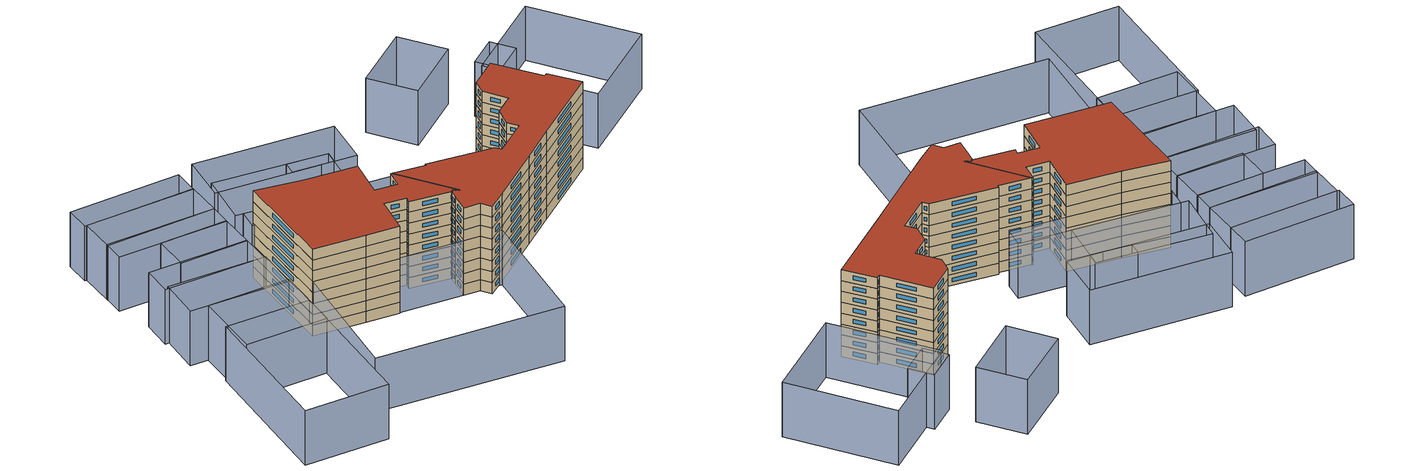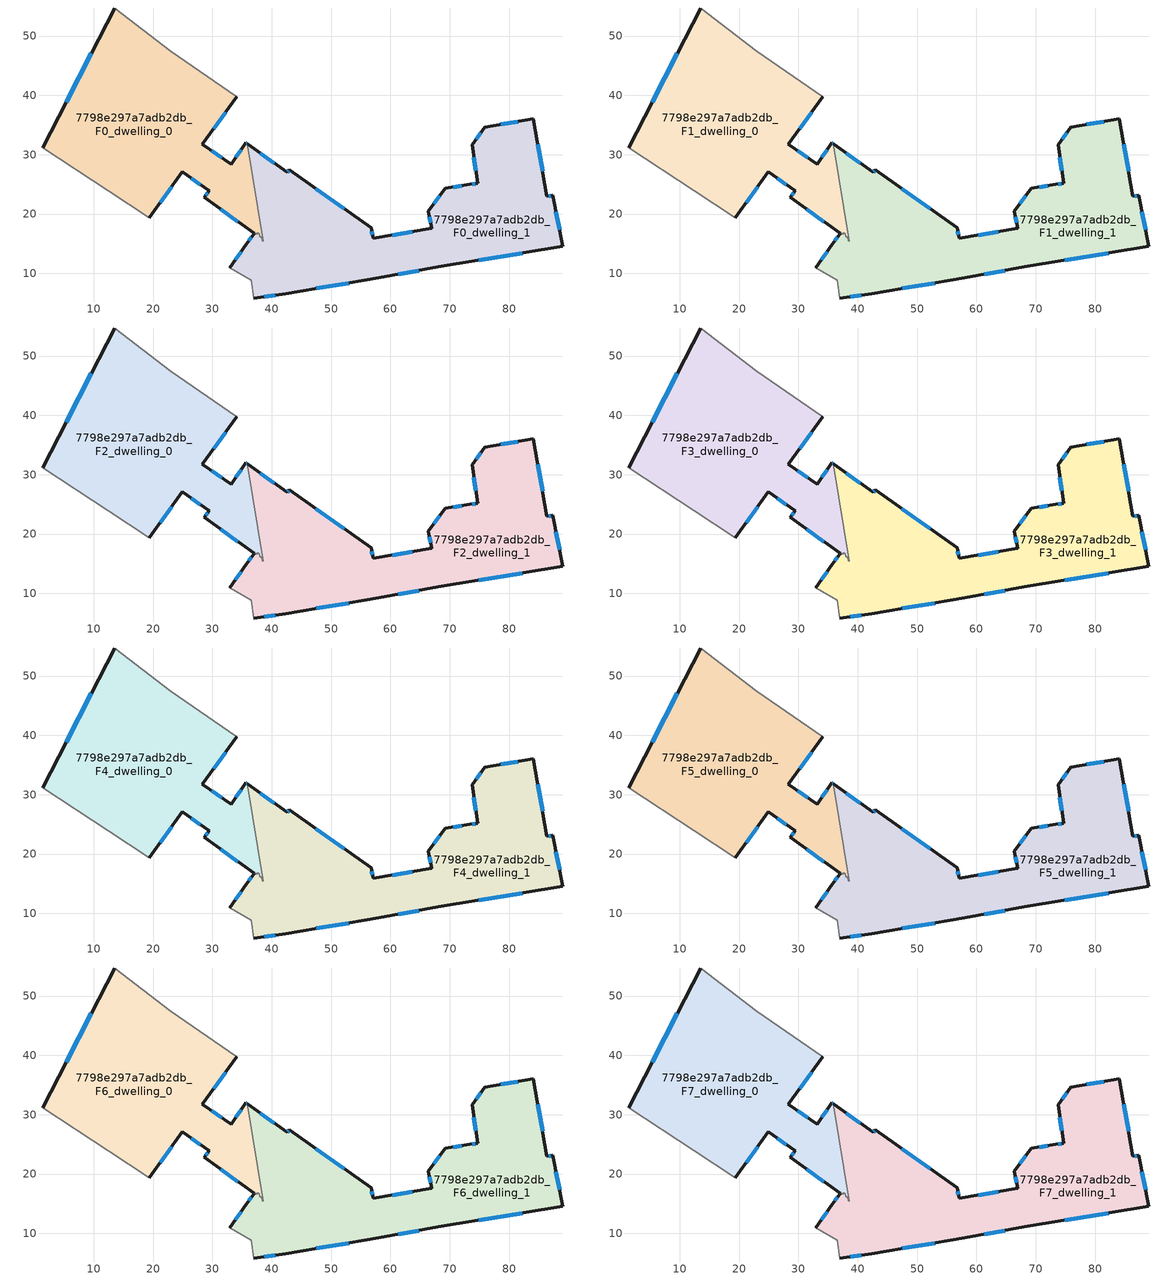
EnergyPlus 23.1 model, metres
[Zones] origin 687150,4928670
7798e297a7adb2db_F0_dwelling_0
 floor ground (EU_floor_Construction): 34.09,39.78 28.29,31.75 33.15,28.41 35.63,32.02 35.89,31.84 38.56,15.45 38.39,15.58 38.32,16 37.97,16.25 37.91,16.67 37.62,16.87 37.45,16.62 37.21,16.8 37.04,16.55 36.92,16.64 37,16.76 28.63,22.8 29.43,23.91 24.94,27.12 19.35,19.39 12.4,23.89 1.37,31.19 13.54,54.73 22.95,47.45 z0
 wall outside (EU_wall_Construction): 19.35,19.39 24.94,27.12 29.43,23.91 28.63,22.8 37,16.76 / 13.54,54.73 1.37,31.19 / 35.89,31.84 35.63,32.02 33.15,28.41 28.29,31.75 34.09,39.78 / 36.92,16.64 37,16.76 z0:3
 wall adiabatic (EU_wall_Construction): 1.37,31.19 12.4,23.89 19.35,19.39 / 34.09,39.78 22.95,47.45 13.54,54.73 z0:3
 wall to 7798e297a7adb2db_F0_dwelling_1 (EU_wall_Construction): 38.56,15.45 35.89,31.84 / 38.56,15.45 38.39,15.58 38.32,16 / 36.92,16.64 37.04,16.55 37.21,16.8 37.45,16.62 37.62,16.87 37.91,16.67 37.97,16.25 38.32,16 z0:3
 window (EU_Window_Construction): 26.4,26.08 27.97,24.96 / 21.17,21.91 23.12,24.61 / 9.59,47.08 5.33,38.85 / 30.18,34.36 32.21,37.17 / 31.57,29.5 29.87,30.67 / 34.83,30.85 33.96,29.59 / 35.8,31.9 35.72,31.96 / 36.94,16.68 36.97,16.72 / 31.35,20.84 34.28,18.73 / 29.17,23.55 28.89,23.16 z0.98:2.02
7798e297a7adb2db_F0_dwelling_1
 floor ground (EU_floor_Construction): 84.09,36.04 86.37,22.98 87.33,23.17 89.06,14.55 68.03,11.08 58.05,9.24 42.39,6.59 36.95,5.85 36.51,8.82 32.95,10.98 35.73,14.94 36.92,16.64 37.04,16.55 37.21,16.8 37.45,16.62 37.62,16.87 37.91,16.67 37.97,16.25 38.32,16 38.39,15.58 38.56,15.45 35.89,31.84 42.6,27.02 42.92,27.48 56.73,17.67 57.06,15.9 66.92,17.58 66.4,20.49 69.23,24.32 73.37,25 74.71,25.17 73.76,31.68 75.9,34.64 z0
 wall outside (EU_wall_Construction): 36.95,5.85 42.39,6.59 58.05,9.24 68.03,11.08 89.06,14.55 87.33,23.17 86.37,22.98 84.09,36.04 75.9,34.64 73.76,31.68 74.71,25.17 73.37,25 69.23,24.32 66.4,20.49 66.92,17.58 57.06,15.9 56.73,17.67 42.92,27.48 42.6,27.02 35.89,31.84 / 36.92,16.64 35.73,14.94 32.95,10.98 z0:3
 wall adiabatic (EU_wall_Construction): 32.95,10.98 36.51,8.82 36.95,5.85 z0:3
 window (EU_Window_Construction): 40.42,28.59 38.07,30.27 / 42.82,27.33 42.71,27.17 / 52.24,20.86 47.41,24.29 / 56.95,16.48 56.84,17.1 / 63.72,17.04 60.27,16.45 / 66.57,19.55 66.75,18.53 / 68.31,23.08 67.32,21.74 / 72.03,24.78 70.58,24.54 / 74.28,25.12 73.81,25.06 / 74.07,29.56 74.4,27.29 / 75.21,33.68 74.46,32.64 / 81.43,35.59 78.57,35.1 / 85.63,27.23 84.83,31.79 / 87.02,23.11 86.68,23.04 / 88.5,17.36 87.89,20.37 / 74.87,12.21 82.22,13.42 / 61.3,9.84 64.79,10.48 / 47.48,7.45 52.96,8.38 / 38.72,6.09 40.62,6.35 / 34.83,13.66 33.86,12.27 / 36.53,16.09 36.12,15.49 z0.98:2.02
7798e297a7adb2db_F1_dwelling_0
 floor to 7798e297a7adb2db_F0_dwelling_0 (EU_floor_Construction): 34.09,39.78 28.29,31.75 33.15,28.41 35.63,32.02 35.89,31.84 38.56,15.45 38.39,15.58 38.32,16 37.97,16.25 37.91,16.67 37.62,16.87 37.45,16.62 37.21,16.8 37.04,16.55 36.92,16.64 37,16.76 28.63,22.8 29.43,23.91 24.94,27.12 19.35,19.39 12.4,23.89 1.37,31.19 13.54,54.73 22.95,47.45 z3
 wall outside (EU_wall_Construction): 19.35,19.39 24.94,27.12 29.43,23.91 28.63,22.8 37,16.76 / 13.54,54.73 1.37,31.19 / 35.89,31.84 35.63,32.02 33.15,28.41 28.29,31.75 34.09,39.78 / 36.92,16.64 37,16.76 z3:6
 wall adiabatic (EU_wall_Construction): 1.37,31.19 12.4,23.89 19.35,19.39 / 34.09,39.78 22.95,47.45 13.54,54.73 z3:6
 wall to 7798e297a7adb2db_F1_dwelling_1 (EU_wall_Construction): 38.56,15.45 35.89,31.84 / 38.56,15.45 38.39,15.58 38.32,16 / 36.92,16.64 37.04,16.55 37.21,16.8 37.45,16.62 37.62,16.87 37.91,16.67 37.97,16.25 38.32,16 z3:6
 window (EU_Window_Construction): 26.4,26.08 27.97,24.96 / 21.17,21.91 23.12,24.61 / 9.59,47.08 5.33,38.85 / 30.18,34.36 32.21,37.17 / 31.57,29.5 29.87,30.67 / 34.83,30.85 33.96,29.59 / 35.8,31.9 35.72,31.96 / 36.94,16.68 36.97,16.72 / 31.35,20.84 34.28,18.73 / 29.17,23.55 28.89,23.16 z3.98:5.02
7798e297a7adb2db_F1_dwelling_1
 floor to 7798e297a7adb2db_F0_dwelling_1 (EU_floor_Construction): 84.09,36.04 86.37,22.98 87.33,23.17 89.06,14.55 68.03,11.08 58.05,9.24 42.39,6.59 36.95,5.85 36.51,8.82 32.95,10.98 35.73,14.94 36.92,16.64 37.04,16.55 37.21,16.8 37.45,16.62 37.62,16.87 37.91,16.67 37.97,16.25 38.32,16 38.39,15.58 38.56,15.45 35.89,31.84 42.6,27.02 42.92,27.48 56.73,17.67 57.06,15.9 66.92,17.58 66.4,20.49 69.23,24.32 73.37,25 74.71,25.17 73.76,31.68 75.9,34.64 z3
 wall outside (EU_wall_Construction): 36.95,5.85 42.39,6.59 58.05,9.24 68.03,11.08 89.06,14.55 87.33,23.17 86.37,22.98 84.09,36.04 75.9,34.64 73.76,31.68 74.71,25.17 73.37,25 69.23,24.32 66.4,20.49 66.92,17.58 57.06,15.9 56.73,17.67 42.92,27.48 42.6,27.02 35.89,31.84 / 36.92,16.64 35.73,14.94 32.95,10.98 z3:6
 wall adiabatic (EU_wall_Construction): 32.95,10.98 36.51,8.82 36.95,5.85 z3:6
 window (EU_Window_Construction): 40.42,28.59 38.07,30.27 / 42.82,27.33 42.71,27.17 / 52.24,20.86 47.41,24.29 / 56.95,16.48 56.84,17.1 / 63.72,17.04 60.27,16.45 / 66.57,19.55 66.75,18.53 / 68.31,23.08 67.32,21.74 / 72.03,24.78 70.58,24.54 / 74.28,25.12 73.81,25.06 / 74.07,29.56 74.4,27.29 / 75.21,33.68 74.46,32.64 / 81.43,35.59 78.57,35.1 / 85.63,27.23 84.83,31.79 / 87.02,23.11 86.68,23.04 / 88.5,17.36 87.89,20.37 / 74.87,12.21 82.22,13.42 / 61.3,9.84 64.79,10.48 / 47.48,7.45 52.96,8.38 / 38.72,6.09 40.62,6.35 / 34.83,13.66 33.86,12.27 / 36.53,16.09 36.12,15.49 z3.98:5.02
7798e297a7adb2db_F2_dwelling_0
 floor to 7798e297a7adb2db_F1_dwelling_0 (EU_floor_Construction): 34.09,39.78 28.29,31.75 33.15,28.41 35.63,32.02 35.89,31.84 38.56,15.45 38.39,15.58 38.32,16 37.97,16.25 37.91,16.67 37.62,16.87 37.45,16.62 37.21,16.8 37.04,16.55 36.92,16.64 37,16.76 28.63,22.8 29.43,23.91 24.94,27.12 19.35,19.39 12.4,23.89 1.37,31.19 13.54,54.73 22.95,47.45 z6
 wall outside (EU_wall_Construction): 19.35,19.39 24.94,27.12 29.43,23.91 28.63,22.8 37,16.76 / 13.54,54.73 1.37,31.19 / 35.89,31.84 35.63,32.02 33.15,28.41 28.29,31.75 34.09,39.78 / 36.92,16.64 37,16.76 z6:9
 wall adiabatic (EU_wall_Construction): 1.37,31.19 12.4,23.89 19.35,19.39 / 34.09,39.78 22.95,47.45 13.54,54.73 z6:9
 wall to 7798e297a7adb2db_F2_dwelling_1 (EU_wall_Construction): 38.56,15.45 35.89,31.84 / 38.56,15.45 38.39,15.58 38.32,16 / 36.92,16.64 37.04,16.55 37.21,16.8 37.45,16.62 37.62,16.87 37.91,16.67 37.97,16.25 38.32,16 z6:9
 window (EU_Window_Construction): 26.4,26.08 27.97,24.96 / 21.17,21.91 23.12,24.61 / 9.59,47.08 5.33,38.85 / 30.18,34.36 32.21,37.17 / 31.57,29.5 29.87,30.67 / 34.83,30.85 33.96,29.59 / 35.8,31.9 35.72,31.96 / 36.94,16.68 36.97,16.72 / 31.35,20.84 34.28,18.73 / 29.17,23.55 28.89,23.16 z6.98:8.02
7798e297a7adb2db_F2_dwelling_1
 floor to 7798e297a7adb2db_F1_dwelling_1 (EU_floor_Construction): 84.09,36.04 86.37,22.98 87.33,23.17 89.06,14.55 68.03,11.08 58.05,9.24 42.39,6.59 36.95,5.85 36.51,8.82 32.95,10.98 35.73,14.94 36.92,16.64 37.04,16.55 37.21,16.8 37.45,16.62 37.62,16.87 37.91,16.67 37.97,16.25 38.32,16 38.39,15.58 38.56,15.45 35.89,31.84 42.6,27.02 42.92,27.48 56.73,17.67 57.06,15.9 66.92,17.58 66.4,20.49 69.23,24.32 73.37,25 74.71,25.17 73.76,31.68 75.9,34.64 z6
 wall outside (EU_wall_Construction): 36.95,5.85 42.39,6.59 58.05,9.24 68.03,11.08 89.06,14.55 87.33,23.17 86.37,22.98 84.09,36.04 75.9,34.64 73.76,31.68 74.71,25.17 73.37,25 69.23,24.32 66.4,20.49 66.92,17.58 57.06,15.9 56.73,17.67 42.92,27.48 42.6,27.02 35.89,31.84 / 36.92,16.64 35.73,14.94 32.95,10.98 z6:9
 wall adiabatic (EU_wall_Construction): 32.95,10.98 36.51,8.82 36.95,5.85 z6:9
 window (EU_Window_Construction): 40.42,28.59 38.07,30.27 / 42.82,27.33 42.71,27.17 / 52.24,20.86 47.41,24.29 / 56.95,16.48 56.84,17.1 / 63.72,17.04 60.27,16.45 / 66.57,19.55 66.75,18.53 / 68.31,23.08 67.32,21.74 / 72.03,24.78 70.58,24.54 / 74.28,25.12 73.81,25.06 / 74.07,29.56 74.4,27.29 / 75.21,33.68 74.46,32.64 / 81.43,35.59 78.57,35.1 / 85.63,27.23 84.83,31.79 / 87.02,23.11 86.68,23.04 / 88.5,17.36 87.89,20.37 / 74.87,12.21 82.22,13.42 / 61.3,9.84 64.79,10.48 / 47.48,7.45 52.96,8.38 / 38.72,6.09 40.62,6.35 / 34.83,13.66 33.86,12.27 / 36.53,16.09 36.12,15.49 z6.98:8.02
7798e297a7adb2db_F3_dwelling_0
 floor to 7798e297a7adb2db_F2_dwelling_0 (EU_floor_Construction): 34.09,39.78 28.29,31.75 33.15,28.41 35.63,32.02 35.89,31.84 38.56,15.45 38.39,15.58 38.32,16 37.97,16.25 37.91,16.67 37.62,16.87 37.45,16.62 37.21,16.8 37.04,16.55 36.92,16.64 37,16.76 28.63,22.8 29.43,23.91 24.94,27.12 19.35,19.39 12.4,23.89 1.37,31.19 13.54,54.73 22.95,47.45 z9
 wall outside (EU_wall_Construction): 19.35,19.39 24.94,27.12 29.43,23.91 28.63,22.8 37,16.76 / 13.54,54.73 1.37,31.19 / 35.89,31.84 35.63,32.02 33.15,28.41 28.29,31.75 34.09,39.78 / 36.92,16.64 37,16.76 z9:12
 wall adiabatic (EU_wall_Construction): 1.37,31.19 12.4,23.89 19.35,19.39 / 34.09,39.78 22.95,47.45 13.54,54.73 z9:12
 wall to 7798e297a7adb2db_F3_dwelling_1 (EU_wall_Construction): 38.56,15.45 35.89,31.84 / 38.56,15.45 38.39,15.58 38.32,16 / 36.92,16.64 37.04,16.55 37.21,16.8 37.45,16.62 37.62,16.87 37.91,16.67 37.97,16.25 38.32,16 z9:12
 window (EU_Window_Construction): 26.4,26.08 27.97,24.96 / 21.17,21.91 23.12,24.61 / 9.59,47.08 5.33,38.85 / 30.18,34.36 32.21,37.17 / 31.57,29.5 29.87,30.67 / 34.83,30.85 33.96,29.59 / 35.8,31.9 35.72,31.96 / 36.94,16.68 36.97,16.72 / 31.35,20.84 34.28,18.73 / 29.17,23.55 28.89,23.16 z9.98:11.02
7798e297a7adb2db_F3_dwelling_1
 floor to 7798e297a7adb2db_F2_dwelling_1 (EU_floor_Construction): 84.09,36.04 86.37,22.98 87.33,23.17 89.06,14.55 68.03,11.08 58.05,9.24 42.39,6.59 36.95,5.85 36.51,8.82 32.95,10.98 35.73,14.94 36.92,16.64 37.04,16.55 37.21,16.8 37.45,16.62 37.62,16.87 37.91,16.67 37.97,16.25 38.32,16 38.39,15.58 38.56,15.45 35.89,31.84 42.6,27.02 42.92,27.48 56.73,17.67 57.06,15.9 66.92,17.58 66.4,20.49 69.23,24.32 73.37,25 74.71,25.17 73.76,31.68 75.9,34.64 z9
 wall outside (EU_wall_Construction): 36.95,5.85 42.39,6.59 58.05,9.24 68.03,11.08 89.06,14.55 87.33,23.17 86.37,22.98 84.09,36.04 75.9,34.64 73.76,31.68 74.71,25.17 73.37,25 69.23,24.32 66.4,20.49 66.92,17.58 57.06,15.9 56.73,17.67 42.92,27.48 42.6,27.02 35.89,31.84 / 36.92,16.64 35.73,14.94 32.95,10.98 z9:12
 wall adiabatic (EU_wall_Construction): 32.95,10.98 36.51,8.82 36.95,5.85 z9:12
 window (EU_Window_Construction): 40.42,28.59 38.07,30.27 / 42.82,27.33 42.71,27.17 / 52.24,20.86 47.41,24.29 / 56.95,16.48 56.84,17.1 / 63.72,17.04 60.27,16.45 / 66.57,19.55 66.75,18.53 / 68.31,23.08 67.32,21.74 / 72.03,24.78 70.58,24.54 / 74.28,25.12 73.81,25.06 / 74.07,29.56 74.4,27.29 / 75.21,33.68 74.46,32.64 / 81.43,35.59 78.57,35.1 / 85.63,27.23 84.83,31.79 / 87.02,23.11 86.68,23.04 / 88.5,17.36 87.89,20.37 / 74.87,12.21 82.22,13.42 / 61.3,9.84 64.79,10.48 / 47.48,7.45 52.96,8.38 / 38.72,6.09 40.62,6.35 / 34.83,13.66 33.86,12.27 / 36.53,16.09 36.12,15.49 z9.98:11.02
7798e297a7adb2db_F4_dwelling_0
 floor to 7798e297a7adb2db_F3_dwelling_0 (EU_floor_Construction): 34.09,39.78 28.29,31.75 33.15,28.41 35.63,32.02 35.89,31.84 38.56,15.45 38.39,15.58 38.32,16 37.97,16.25 37.91,16.67 37.62,16.87 37.45,16.62 37.21,16.8 37.04,16.55 36.92,16.64 37,16.76 28.63,22.8 29.43,23.91 24.94,27.12 19.35,19.39 12.4,23.89 1.37,31.19 13.54,54.73 22.95,47.45 z12
 wall outside (EU_wall_Construction): 19.35,19.39 24.94,27.12 29.43,23.91 28.63,22.8 37,16.76 / 13.54,54.73 1.37,31.19 / 35.89,31.84 35.63,32.02 33.15,28.41 28.29,31.75 34.09,39.78 / 36.92,16.64 37,16.76 z12:15
 wall adiabatic (EU_wall_Construction): 1.37,31.19 12.4,23.89 19.35,19.39 / 34.09,39.78 22.95,47.45 13.54,54.73 z12:15
 wall to 7798e297a7adb2db_F4_dwelling_1 (EU_wall_Construction): 38.56,15.45 35.89,31.84 / 38.56,15.45 38.39,15.58 38.32,16 / 36.92,16.64 37.04,16.55 37.21,16.8 37.45,16.62 37.62,16.87 37.91,16.67 37.97,16.25 38.32,16 z12:15
 window (EU_Window_Construction): 26.4,26.08 27.97,24.96 / 21.17,21.91 23.12,24.61 / 9.59,47.08 5.33,38.85 / 30.18,34.36 32.21,37.17 / 31.57,29.5 29.87,30.67 / 34.83,30.85 33.96,29.59 / 35.8,31.9 35.72,31.96 / 36.94,16.68 36.97,16.72 / 31.35,20.84 34.28,18.73 / 29.17,23.55 28.89,23.16 z12.98:14.02
7798e297a7adb2db_F4_dwelling_1
 floor to 7798e297a7adb2db_F3_dwelling_1 (EU_floor_Construction): 84.09,36.04 86.37,22.98 87.33,23.17 89.06,14.55 68.03,11.08 58.05,9.24 42.39,6.59 36.95,5.85 36.51,8.82 32.95,10.98 35.73,14.94 36.92,16.64 37.04,16.55 37.21,16.8 37.45,16.62 37.62,16.87 37.91,16.67 37.97,16.25 38.32,16 38.39,15.58 38.56,15.45 35.89,31.84 42.6,27.02 42.92,27.48 56.73,17.67 57.06,15.9 66.92,17.58 66.4,20.49 69.23,24.32 73.37,25 74.71,25.17 73.76,31.68 75.9,34.64 z12
 wall outside (EU_wall_Construction): 36.95,5.85 42.39,6.59 58.05,9.24 68.03,11.08 89.06,14.55 87.33,23.17 86.37,22.98 84.09,36.04 75.9,34.64 73.76,31.68 74.71,25.17 73.37,25 69.23,24.32 66.4,20.49 66.92,17.58 57.06,15.9 56.73,17.67 42.92,27.48 42.6,27.02 35.89,31.84 / 36.92,16.64 35.73,14.94 32.95,10.98 z12:15
 wall adiabatic (EU_wall_Construction): 32.95,10.98 36.51,8.82 36.95,5.85 z12:15
 window (EU_Window_Construction): 40.42,28.59 38.07,30.27 / 42.82,27.33 42.71,27.17 / 52.24,20.86 47.41,24.29 / 56.95,16.48 56.84,17.1 / 63.72,17.04 60.27,16.45 / 66.57,19.55 66.75,18.53 / 68.31,23.08 67.32,21.74 / 72.03,24.78 70.58,24.54 / 74.28,25.12 73.81,25.06 / 74.07,29.56 74.4,27.29 / 75.21,33.68 74.46,32.64 / 81.43,35.59 78.57,35.1 / 85.63,27.23 84.83,31.79 / 87.02,23.11 86.68,23.04 / 88.5,17.36 87.89,20.37 / 74.87,12.21 82.22,13.42 / 61.3,9.84 64.79,10.48 / 47.48,7.45 52.96,8.38 / 38.72,6.09 40.62,6.35 / 34.83,13.66 33.86,12.27 / 36.53,16.09 36.12,15.49 z12.98:14.02
7798e297a7adb2db_F5_dwelling_0
 floor to 7798e297a7adb2db_F4_dwelling_0 (EU_floor_Construction): 34.09,39.78 28.29,31.75 33.15,28.41 35.63,32.02 35.89,31.84 38.56,15.45 38.39,15.58 38.32,16 37.97,16.25 37.91,16.67 37.62,16.87 37.45,16.62 37.21,16.8 37.04,16.55 36.92,16.64 37,16.76 28.63,22.8 29.43,23.91 24.94,27.12 19.35,19.39 12.4,23.89 1.37,31.19 13.54,54.73 22.95,47.45 z15
 wall outside (EU_wall_Construction): 19.35,19.39 24.94,27.12 29.43,23.91 28.63,22.8 37,16.76 / 13.54,54.73 1.37,31.19 / 35.89,31.84 35.63,32.02 33.15,28.41 28.29,31.75 34.09,39.78 / 36.92,16.64 37,16.76 z15:18
 wall adiabatic (EU_wall_Construction): 1.37,31.19 12.4,23.89 19.35,19.39 / 34.09,39.78 22.95,47.45 13.54,54.73 z15:18
 wall to 7798e297a7adb2db_F5_dwelling_1 (EU_wall_Construction): 38.56,15.45 35.89,31.84 / 38.56,15.45 38.39,15.58 38.32,16 / 36.92,16.64 37.04,16.55 37.21,16.8 37.45,16.62 37.62,16.87 37.91,16.67 37.97,16.25 38.32,16 z15:18
 window (EU_Window_Construction): 26.4,26.08 27.97,24.96 / 21.17,21.91 23.12,24.61 / 9.59,47.08 5.33,38.85 / 30.18,34.36 32.21,37.17 / 31.57,29.5 29.87,30.67 / 34.83,30.85 33.96,29.59 / 35.8,31.9 35.72,31.96 / 36.94,16.68 36.97,16.72 / 31.35,20.84 34.28,18.73 / 29.17,23.55 28.89,23.16 z15.98:17.02
7798e297a7adb2db_F5_dwelling_1
 floor to 7798e297a7adb2db_F4_dwelling_1 (EU_floor_Construction): 84.09,36.04 86.37,22.98 87.33,23.17 89.06,14.55 68.03,11.08 58.05,9.24 42.39,6.59 36.95,5.85 36.51,8.82 32.95,10.98 35.73,14.94 36.92,16.64 37.04,16.55 37.21,16.8 37.45,16.62 37.62,16.87 37.91,16.67 37.97,16.25 38.32,16 38.39,15.58 38.56,15.45 35.89,31.84 42.6,27.02 42.92,27.48 56.73,17.67 57.06,15.9 66.92,17.58 66.4,20.49 69.23,24.32 73.37,25 74.71,25.17 73.76,31.68 75.9,34.64 z15
 wall outside (EU_wall_Construction): 36.95,5.85 42.39,6.59 58.05,9.24 68.03,11.08 89.06,14.55 87.33,23.17 86.37,22.98 84.09,36.04 75.9,34.64 73.76,31.68 74.71,25.17 73.37,25 69.23,24.32 66.4,20.49 66.92,17.58 57.06,15.9 56.73,17.67 42.92,27.48 42.6,27.02 35.89,31.84 / 36.92,16.64 35.73,14.94 32.95,10.98 z15:18
 wall adiabatic (EU_wall_Construction): 32.95,10.98 36.51,8.82 36.95,5.85 z15:18
 window (EU_Window_Construction): 40.42,28.59 38.07,30.27 / 42.82,27.33 42.71,27.17 / 52.24,20.86 47.41,24.29 / 56.95,16.48 56.84,17.1 / 63.72,17.04 60.27,16.45 / 66.57,19.55 66.75,18.53 / 68.31,23.08 67.32,21.74 / 72.03,24.78 70.58,24.54 / 74.28,25.12 73.81,25.06 / 74.07,29.56 74.4,27.29 / 75.21,33.68 74.46,32.64 / 81.43,35.59 78.57,35.1 / 85.63,27.23 84.83,31.79 / 87.02,23.11 86.68,23.04 / 88.5,17.36 87.89,20.37 / 74.87,12.21 82.22,13.42 / 61.3,9.84 64.79,10.48 / 47.48,7.45 52.96,8.38 / 38.72,6.09 40.62,6.35 / 34.83,13.66 33.86,12.27 / 36.53,16.09 36.12,15.49 z15.98:17.02
7798e297a7adb2db_F6_dwelling_0
 floor to 7798e297a7adb2db_F5_dwelling_0 (EU_floor_Construction): 34.09,39.78 28.29,31.75 33.15,28.41 35.63,32.02 35.89,31.84 38.56,15.45 38.39,15.58 38.32,16 37.97,16.25 37.91,16.67 37.62,16.87 37.45,16.62 37.21,16.8 37.04,16.55 36.92,16.64 37,16.76 28.63,22.8 29.43,23.91 24.94,27.12 19.35,19.39 12.4,23.89 1.37,31.19 13.54,54.73 22.95,47.45 z18
 wall outside (EU_wall_Construction): 19.35,19.39 24.94,27.12 29.43,23.91 28.63,22.8 37,16.76 / 13.54,54.73 1.37,31.19 / 35.89,31.84 35.63,32.02 33.15,28.41 28.29,31.75 34.09,39.78 / 36.92,16.64 37,16.76 z18:21
 wall adiabatic (EU_wall_Construction): 1.37,31.19 12.4,23.89 19.35,19.39 / 34.09,39.78 22.95,47.45 13.54,54.73 z18:21
 wall to 7798e297a7adb2db_F6_dwelling_1 (EU_wall_Construction): 38.56,15.45 35.89,31.84 / 38.56,15.45 38.39,15.58 38.32,16 / 36.92,16.64 37.04,16.55 37.21,16.8 37.45,16.62 37.62,16.87 37.91,16.67 37.97,16.25 38.32,16 z18:21
 window (EU_Window_Construction): 26.4,26.08 27.97,24.96 / 21.17,21.91 23.12,24.61 / 9.59,47.08 5.33,38.85 / 30.18,34.36 32.21,37.17 / 31.57,29.5 29.87,30.67 / 34.83,30.85 33.96,29.59 / 35.8,31.9 35.72,31.96 / 36.94,16.68 36.97,16.72 / 31.35,20.84 34.28,18.73 / 29.17,23.55 28.89,23.16 z18.98:20.02
7798e297a7adb2db_F6_dwelling_1
 floor to 7798e297a7adb2db_F5_dwelling_1 (EU_floor_Construction): 84.09,36.04 86.37,22.98 87.33,23.17 89.06,14.55 68.03,11.08 58.05,9.24 42.39,6.59 36.95,5.85 36.51,8.82 32.95,10.98 35.73,14.94 36.92,16.64 37.04,16.55 37.21,16.8 37.45,16.62 37.62,16.87 37.91,16.67 37.97,16.25 38.32,16 38.39,15.58 38.56,15.45 35.89,31.84 42.6,27.02 42.92,27.48 56.73,17.67 57.06,15.9 66.92,17.58 66.4,20.49 69.23,24.32 73.37,25 74.71,25.17 73.76,31.68 75.9,34.64 z18
 wall outside (EU_wall_Construction): 36.95,5.85 42.39,6.59 58.05,9.24 68.03,11.08 89.06,14.55 87.33,23.17 86.37,22.98 84.09,36.04 75.9,34.64 73.76,31.68 74.71,25.17 73.37,25 69.23,24.32 66.4,20.49 66.92,17.58 57.06,15.9 56.73,17.67 42.92,27.48 42.6,27.02 35.89,31.84 / 36.92,16.64 35.73,14.94 32.95,10.98 z18:21
 wall adiabatic (EU_wall_Construction): 32.95,10.98 36.51,8.82 36.95,5.85 z18:21
 window (EU_Window_Construction): 40.42,28.59 38.07,30.27 / 42.82,27.33 42.71,27.17 / 52.24,20.86 47.41,24.29 / 56.95,16.48 56.84,17.1 / 63.72,17.04 60.27,16.45 / 66.57,19.55 66.75,18.53 / 68.31,23.08 67.32,21.74 / 72.03,24.78 70.58,24.54 / 74.28,25.12 73.81,25.06 / 74.07,29.56 74.4,27.29 / 75.21,33.68 74.46,32.64 / 81.43,35.59 78.57,35.1 / 85.63,27.23 84.83,31.79 / 87.02,23.11 86.68,23.04 / 88.5,17.36 87.89,20.37 / 74.87,12.21 82.22,13.42 / 61.3,9.84 64.79,10.48 / 47.48,7.45 52.96,8.38 / 38.72,6.09 40.62,6.35 / 34.83,13.66 33.86,12.27 / 36.53,16.09 36.12,15.49 z18.98:20.02
7798e297a7adb2db_F7_dwelling_0
 floor to 7798e297a7adb2db_F6_dwelling_0 (EU_floor_Construction): 34.09,39.78 28.29,31.75 33.15,28.41 35.63,32.02 35.89,31.84 38.56,15.45 38.39,15.58 38.32,16 37.97,16.25 37.91,16.67 37.62,16.87 37.45,16.62 37.21,16.8 37.04,16.55 36.92,16.64 37,16.76 28.63,22.8 29.43,23.91 24.94,27.12 19.35,19.39 12.4,23.89 1.37,31.19 13.54,54.73 22.95,47.45 z21
 wall outside (EU_wall_Construction): 19.35,19.39 24.94,27.12 29.43,23.91 28.63,22.8 37,16.76 / 13.54,54.73 1.37,31.19 / 35.89,31.84 35.63,32.02 33.15,28.41 28.29,31.75 34.09,39.78 / 36.92,16.64 37,16.76 z21:24
 wall adiabatic (EU_wall_Construction): 1.37,31.19 12.4,23.89 19.35,19.39 / 34.09,39.78 22.95,47.45 13.54,54.73 z21:24
 wall to 7798e297a7adb2db_F7_dwelling_1 (EU_wall_Construction): 38.56,15.45 35.89,31.84 / 38.56,15.45 38.39,15.58 38.32,16 / 36.92,16.64 37.04,16.55 37.21,16.8 37.45,16.62 37.62,16.87 37.91,16.67 37.97,16.25 38.32,16 z21:24
 window (EU_Window_Construction): 26.4,26.08 27.97,24.96 / 21.17,21.91 23.12,24.61 / 9.59,47.08 5.33,38.85 / 30.18,34.36 32.21,37.17 / 31.57,29.5 29.87,30.67 / 34.83,30.85 33.96,29.59 / 35.8,31.9 35.72,31.96 / 36.94,16.68 36.97,16.72 / 31.35,20.84 34.28,18.73 / 29.17,23.55 28.89,23.16 z21.98:23.02
 roof outside (EU_roof_Construction): 38.56,15.45 35.89,31.84 35.63,32.02 33.15,28.41 28.29,31.75 34.09,39.78 22.95,47.45 13.54,54.73 1.37,31.19 12.4,23.89 19.35,19.39 24.94,27.12 29.43,23.91 28.63,22.8 37,16.76 36.92,16.64 37.04,16.55 37.21,16.8 37.45,16.62 37.62,16.87 37.91,16.67 37.97,16.25 38.32,16 38.39,15.58 z24
7798e297a7adb2db_F7_dwelling_1
 floor to 7798e297a7adb2db_F6_dwelling_1 (EU_floor_Construction): 84.09,36.04 86.37,22.98 87.33,23.17 89.06,14.55 68.03,11.08 58.05,9.24 42.39,6.59 36.95,5.85 36.51,8.82 32.95,10.98 35.73,14.94 36.92,16.64 37.04,16.55 37.21,16.8 37.45,16.62 37.62,16.87 37.91,16.67 37.97,16.25 38.32,16 38.39,15.58 38.56,15.45 35.89,31.84 42.6,27.02 42.92,27.48 56.73,17.67 57.06,15.9 66.92,17.58 66.4,20.49 69.23,24.32 73.37,25 74.71,25.17 73.76,31.68 75.9,34.64 z21
 wall outside (EU_wall_Construction): 36.95,5.85 42.39,6.59 58.05,9.24 68.03,11.08 89.06,14.55 87.33,23.17 86.37,22.98 84.09,36.04 75.9,34.64 73.76,31.68 74.71,25.17 73.37,25 69.23,24.32 66.4,20.49 66.92,17.58 57.06,15.9 56.73,17.67 42.92,27.48 42.6,27.02 35.89,31.84 / 36.92,16.64 35.73,14.94 32.95,10.98 z21:24
 wall adiabatic (EU_wall_Construction): 32.95,10.98 36.51,8.82 36.95,5.85 z21:24
 window (EU_Window_Construction): 40.42,28.59 38.07,30.27 / 42.82,27.33 42.71,27.17 / 52.24,20.86 47.41,24.29 / 56.95,16.48 56.84,17.1 / 63.72,17.04 60.27,16.45 / 66.57,19.55 66.75,18.53 / 68.31,23.08 67.32,21.74 / 72.03,24.78 70.58,24.54 / 74.28,25.12 73.81,25.06 / 74.07,29.56 74.4,27.29 / 75.21,33.68 74.46,32.64 / 81.43,35.59 78.57,35.1 / 85.63,27.23 84.83,31.79 / 87.02,23.11 86.68,23.04 / 88.5,17.36 87.89,20.37 / 74.87,12.21 82.22,13.42 / 61.3,9.84 64.79,10.48 / 47.48,7.45 52.96,8.38 / 38.72,6.09 40.62,6.35 / 34.83,13.66 33.86,12.27 / 36.53,16.09 36.12,15.49 z21.98:23.02
 roof outside (EU_roof_Construction): 89.06,14.55 87.33,23.17 86.37,22.98 84.09,36.04 75.9,34.64 73.76,31.68 74.71,25.17 73.37,25 69.23,24.32 66.4,20.49 66.92,17.58 57.06,15.9 56.73,17.67 42.92,27.48 42.6,27.02 35.89,31.84 38.56,15.45 38.39,15.58 38.32,16 37.97,16.25 37.91,16.67 37.62,16.87 37.45,16.62 37.21,16.8 37.04,16.55 36.92,16.64 35.73,14.94 32.95,10.98 36.51,8.82 36.95,5.85 42.39,6.59 58.05,9.24 68.03,11.08 z24
shading: 1.37,31.19 41.16,5.87 / 41.16,5.87 23.5,-21.88 / 23.5,-21.88 -16.29,3.45 / -16.29,3.45 1.37,31.19 / 15.51,58.63 48.5,36.07 / 48.5,36.07 45.64,31.89 / 45.64,31.89 12.65,54.45 / 12.65,54.45 15.51,58.63 / 3.65,45.64 -18.84,57.65 / -18.84,57.65 -15.24,64.41 / -15.24,64.41 7.26,52.4 / 7.26,52.4 3.65,45.64 / 36.96,60.66 45.63,54.83 / 45.63,54.83 43.8,52.12 / 43.8,52.12 35.14,57.95 / 35.14,57.95 36.96,60.66 / 37.63,43.38 13.97,59.7 / 13.97,59.7 21.83,71.09 / 21.83,71.09 45.49,54.78 / 45.49,54.78 37.63,43.38 / -4.1,68.21 11.23,60.38 / 11.23,60.38 7.07,52.25 / 7.07,52.25 -8.26,60.08 / -8.26,60.08 -4.1,68.21 / 48.56,49.09 18.95,68.31 / 18.95,68.31 25.65,78.63 / 25.65,78.63 55.26,59.41 / 55.26,59.41 48.56,49.09 / -5.09,28.08 -23.28,-4.54 / -23.28,-4.54 -42.03,5.92 / -42.03,5.92 -23.84,38.54 / -23.84,38.54 -5.09,28.08 / -27.35,30.74 -19.05,46.14 / -19.05,46.14 -0.68,36.25 / -0.68,36.25 -8.97,20.85 / -8.97,20.85 -27.35,30.74 / 117.91,47.99 122.55,19.97 / 122.55,19.97 97.61,15.85 / 97.61,15.85 92.98,43.87 / 92.98,43.87 117.91,47.99 / 93.45,46.07 101.77,47.47 / 101.77,47.47 102.87,40.92 / 102.87,40.92 94.55,39.52 / 94.55,39.52 93.45,46.07 / 75.02,63.39 92.29,66.23 / 92.29,66.23 94.37,53.61 / 94.37,53.61 77.1,50.77 / 77.1,50.77 75.02,63.39 / -17.69,57.78 4.13,45.37 / 4.13,45.37 -1.24,35.94 / -1.24,35.94 -23.05,48.36 / -23.05,48.36 -17.69,57.78 / -11.02,78.23 13.73,65.11 / 13.73,65.11 11.1,60.15 / 11.1,60.15 -13.65,73.27 / -13.65,73.27 -11.02,78.23 / -7.11,85.91 17.77,73.25 / 17.77,73.25 13.63,65.11 / 13.63,65.11 -11.25,77.78 / -11.25,77.78 -7.11,85.91 / 17.71,73.24 -7.57,86.15 / -7.57,86.15 -4.64,91.88 / -4.64,91.88 20.64,78.98 / 20.64,78.98 17.71,73.24 z0:15
[Building]
EU S2 Campaign: North Axis=0; Terrain=City; Solar Distribution=FullExterior
[Site:Location]
Bologna: Latitude=44.5; Longitude=11.25; Time Zone=1; Elevation=37
[SizingPeriod:WeatherFileDays]
AnnualSizingPeriod: Begin Month=1; Begin Day of Month=1; End Month=12; End Day of Month=31; Day of Week for Start Day=Monday; Use Weather File Daylight Saving Period=No; Use Weather File Rain and Snow Indicators=No
[MATERIAL]
EU_InternalMass_Material: Roughness=MediumRough; Thickness=0.1; Conductivity=1; Density=1800; Specific Heat=900; Thermal Absorptance=0.9; Solar Absorptance=0.7; Visible Absorptance=0.7
[MATERIAL:NOMASS] Roughness=MediumRough; Thermal Absorptance=0.9; Solar Absorptance=0.7; Visible Absorptance=0.7
Name | Thermal Resistance
EU_wall_NoMass | 0.905828
EU_roof_NoMass | 0.37593
EU_floor_NoMass | 0.67114
[WINDOWMATERIAL:SIMPLEGLAZINGSYSTEM]
EU_Window_SimpleGlazing: UFactor=4.52486; Solar Heat Gain Coefficient=0.85; Visible Transmittance=0.85
[CONSTRUCTION]
EU_wall_Construction: EU_wall_NoMass
EU_roof_Construction: EU_roof_NoMass
EU_floor_Construction: EU_floor_NoMass
EU_InternalMass_Construction: EU_InternalMass_Material
EU_Window_Construction: EU_Window_SimpleGlazing
[ZONE] Type=1; Multiplier=1; Ceiling Height=autocalculate; Floor Area=autocalculate; Part of Total Floor Area=Yes
Name | Volume
7798e297a7adb2db_F0_dwelling_0; 7798e297a7adb2db_F1_dwelling_0; 7798e297a7adb2db_F2_dwelling_0; 7798e297a7adb2db_F3_dwelling_0; 7798e297a7adb2db_F4_dwelling_0; 7798e297a7adb2db_F5_dwelling_0; 7798e297a7adb2db_F6_dwelling_0; 7798e297a7adb2db_F7_dwelling_0 | 2109.99
7798e297a7adb2db_F0_dwelling_1; 7798e297a7adb2db_F1_dwelling_1; 7798e297a7adb2db_F2_dwelling_1; 7798e297a7adb2db_F3_dwelling_1; 7798e297a7adb2db_F4_dwelling_1; 7798e297a7adb2db_F5_dwelling_1; 7798e297a7adb2db_F6_dwelling_1; 7798e297a7adb2db_F7_dwelling_1 | 2354
[INTERNALMASS] Construction=EU_InternalMass_Construction
Name | Zone or ZoneList | Surface Area
7798e297a7adb2db_F0_dwelling_0_EU_InternalMass | 7798e297a7adb2db_F0_dwelling_0 | 703.329
7798e297a7adb2db_F0_dwelling_1_EU_InternalMass | 7798e297a7adb2db_F0_dwelling_1 | 784.668
7798e297a7adb2db_F1_dwelling_0_EU_InternalMass | 7798e297a7adb2db_F1_dwelling_0 | 703.329
7798e297a7adb2db_F1_dwelling_1_EU_InternalMass | 7798e297a7adb2db_F1_dwelling_1 | 784.668
7798e297a7adb2db_F2_dwelling_0_EU_InternalMass | 7798e297a7adb2db_F2_dwelling_0 | 703.329
7798e297a7adb2db_F2_dwelling_1_EU_InternalMass | 7798e297a7adb2db_F2_dwelling_1 | 784.668
7798e297a7adb2db_F3_dwelling_0_EU_InternalMass | 7798e297a7adb2db_F3_dwelling_0 | 703.329
7798e297a7adb2db_F3_dwelling_1_EU_InternalMass | 7798e297a7adb2db_F3_dwelling_1 | 784.668
7798e297a7adb2db_F4_dwelling_0_EU_InternalMass | 7798e297a7adb2db_F4_dwelling_0 | 703.329
7798e297a7adb2db_F4_dwelling_1_EU_InternalMass | 7798e297a7adb2db_F4_dwelling_1 | 784.668
7798e297a7adb2db_F5_dwelling_0_EU_InternalMass | 7798e297a7adb2db_F5_dwelling_0 | 703.329
7798e297a7adb2db_F5_dwelling_1_EU_InternalMass | 7798e297a7adb2db_F5_dwelling_1 | 784.668
7798e297a7adb2db_F6_dwelling_0_EU_InternalMass | 7798e297a7adb2db_F6_dwelling_0 | 703.329
7798e297a7adb2db_F6_dwelling_1_EU_InternalMass | 7798e297a7adb2db_F6_dwelling_1 | 784.668
7798e297a7adb2db_F7_dwelling_0_EU_InternalMass | 7798e297a7adb2db_F7_dwelling_0 | 703.329
7798e297a7adb2db_F7_dwelling_1_EU_InternalMass | 7798e297a7adb2db_F7_dwelling_1 | 784.668
[OTHEREQUIPMENT] Fuel Type=Electricity; Design Level Calculation Method=Watts/Area; Power per Zone Floor Area=1; Fraction Latent=0; Fraction Radiant=0; Fraction Lost=0; Carbon Dioxide Generation Rate=0; EndUse Subcategory=EU_Step8_InternalGains
Name | Zone or ZoneList or Space or SpaceList | Schedule
EU_Step8_InternalGain_7798e297a7adb2db_F0_dwelling_0_f000 | 7798e297a7adb2db_F0_dwelling_0 | EU_Step8_GainSchedule_7798e297a7adb2db_F0_dwelling_0_f000
EU_Step8_InternalGain_7798e297a7adb2db_F0_dwelling_1_f000 | 7798e297a7adb2db_F0_dwelling_1 | EU_Step8_GainSchedule_7798e297a7adb2db_F0_dwelling_1_f000
EU_Step8_InternalGain_7798e297a7adb2db_F1_dwelling_0_f000 | 7798e297a7adb2db_F1_dwelling_0 | EU_Step8_GainSchedule_7798e297a7adb2db_F1_dwelling_0_f000
EU_Step8_InternalGain_7798e297a7adb2db_F1_dwelling_1_f000 | 7798e297a7adb2db_F1_dwelling_1 | EU_Step8_GainSchedule_7798e297a7adb2db_F1_dwelling_1_f000
EU_Step8_InternalGain_7798e297a7adb2db_F2_dwelling_0_f000 | 7798e297a7adb2db_F2_dwelling_0 | EU_Step8_GainSchedule_7798e297a7adb2db_F2_dwelling_0_f000
EU_Step8_InternalGain_7798e297a7adb2db_F2_dwelling_1_f000 | 7798e297a7adb2db_F2_dwelling_1 | EU_Step8_GainSchedule_7798e297a7adb2db_F2_dwelling_1_f000
EU_Step8_InternalGain_7798e297a7adb2db_F3_dwelling_0_f000 | 7798e297a7adb2db_F3_dwelling_0 | EU_Step8_GainSchedule_7798e297a7adb2db_F3_dwelling_0_f000
EU_Step8_InternalGain_7798e297a7adb2db_F3_dwelling_1_f000 | 7798e297a7adb2db_F3_dwelling_1 | EU_Step8_GainSchedule_7798e297a7adb2db_F3_dwelling_1_f000
EU_Step8_InternalGain_7798e297a7adb2db_F4_dwelling_0_f000 | 7798e297a7adb2db_F4_dwelling_0 | EU_Step8_GainSchedule_7798e297a7adb2db_F4_dwelling_0_f000
EU_Step8_InternalGain_7798e297a7adb2db_F4_dwelling_1_f000 | 7798e297a7adb2db_F4_dwelling_1 | EU_Step8_GainSchedule_7798e297a7adb2db_F4_dwelling_1_f000
EU_Step8_InternalGain_7798e297a7adb2db_F5_dwelling_0_f000 | 7798e297a7adb2db_F5_dwelling_0 | EU_Step8_GainSchedule_7798e297a7adb2db_F5_dwelling_0_f000
EU_Step8_InternalGain_7798e297a7adb2db_F5_dwelling_1_f000 | 7798e297a7adb2db_F5_dwelling_1 | EU_Step8_GainSchedule_7798e297a7adb2db_F5_dwelling_1_f000
EU_Step8_InternalGain_7798e297a7adb2db_F6_dwelling_0_f000 | 7798e297a7adb2db_F6_dwelling_0 | EU_Step8_GainSchedule_7798e297a7adb2db_F6_dwelling_0_f000
EU_Step8_InternalGain_7798e297a7adb2db_F6_dwelling_1_f000 | 7798e297a7adb2db_F6_dwelling_1 | EU_Step8_GainSchedule_7798e297a7adb2db_F6_dwelling_1_f000
EU_Step8_InternalGain_7798e297a7adb2db_F7_dwelling_0_f000 | 7798e297a7adb2db_F7_dwelling_0 | EU_Step8_GainSchedule_7798e297a7adb2db_F7_dwelling_0_f000
EU_Step8_InternalGain_7798e297a7adb2db_F7_dwelling_1_f000 | 7798e297a7adb2db_F7_dwelling_1 | EU_Step8_GainSchedule_7798e297a7adb2db_F7_dwelling_1_f000
[ZONEVENTILATION:DESIGNFLOWRATE] Schedule=EU_AlwaysOn; Design Flow Rate Calculation Method=AirChanges/Hour; Air Changes per Hour=0.73129; Ventilation Type=Natural; Fan Pressure Rise=0; Fan Total Efficiency=1; Constant Term Coefficient=1; Temperature Term Coefficient=0; Velocity Term Coefficient=0; Velocity Squared Term Coefficient=0; Minimum Indoor Temperature=-100; Maximum Indoor Temperature=100; Delta Temperature=-100; Minimum Outdoor Temperature=-100; Maximum Outdoor Temperature=100; Maximum Wind Speed=40
Name | Zone or ZoneList or Space or SpaceList
EU_ConstantAir_7798e297a7adb2db_F0_dwelling_0 | 7798e297a7adb2db_F0_dwelling_0
EU_ConstantAir_7798e297a7adb2db_F0_dwelling_1 | 7798e297a7adb2db_F0_dwelling_1
EU_ConstantAir_7798e297a7adb2db_F1_dwelling_0 | 7798e297a7adb2db_F1_dwelling_0
EU_ConstantAir_7798e297a7adb2db_F1_dwelling_1 | 7798e297a7adb2db_F1_dwelling_1
EU_ConstantAir_7798e297a7adb2db_F2_dwelling_0 | 7798e297a7adb2db_F2_dwelling_0
EU_ConstantAir_7798e297a7adb2db_F2_dwelling_1 | 7798e297a7adb2db_F2_dwelling_1
EU_ConstantAir_7798e297a7adb2db_F3_dwelling_0 | 7798e297a7adb2db_F3_dwelling_0
EU_ConstantAir_7798e297a7adb2db_F3_dwelling_1 | 7798e297a7adb2db_F3_dwelling_1
EU_ConstantAir_7798e297a7adb2db_F4_dwelling_0 | 7798e297a7adb2db_F4_dwelling_0
EU_ConstantAir_7798e297a7adb2db_F4_dwelling_1 | 7798e297a7adb2db_F4_dwelling_1
EU_ConstantAir_7798e297a7adb2db_F5_dwelling_0 | 7798e297a7adb2db_F5_dwelling_0
EU_ConstantAir_7798e297a7adb2db_F5_dwelling_1 | 7798e297a7adb2db_F5_dwelling_1
EU_ConstantAir_7798e297a7adb2db_F6_dwelling_0 | 7798e297a7adb2db_F6_dwelling_0
EU_ConstantAir_7798e297a7adb2db_F6_dwelling_1 | 7798e297a7adb2db_F6_dwelling_1
EU_ConstantAir_7798e297a7adb2db_F7_dwelling_0 | 7798e297a7adb2db_F7_dwelling_0
EU_ConstantAir_7798e297a7adb2db_F7_dwelling_1 | 7798e297a7adb2db_F7_dwelling_1
[HVACTEMPLATE:THERMOSTAT] Constant Heating Setpoint=20; Constant Cooling Setpoint=50
EU_HeatOnly_7798e297a7adb2db_F0_dwelling_0; EU_HeatOnly_7798e297a7adb2db_F0_dwelling_1; EU_HeatOnly_7798e297a7adb2db_F1_dwelling_0; EU_HeatOnly_7798e297a7adb2db_F1_dwelling_1; EU_HeatOnly_7798e297a7adb2db_F2_dwelling_0; EU_HeatOnly_7798e297a7adb2db_F2_dwelling_1; EU_HeatOnly_7798e297a7adb2db_F3_dwelling_0; EU_HeatOnly_7798e297a7adb2db_F3_dwelling_1; EU_HeatOnly_7798e297a7adb2db_F4_dwelling_0; EU_HeatOnly_7798e297a7adb2db_F4_dwelling_1; EU_HeatOnly_7798e297a7adb2db_F5_dwelling_0; EU_HeatOnly_7798e297a7adb2db_F5_dwelling_1; EU_HeatOnly_7798e297a7adb2db_F6_dwelling_0; EU_HeatOnly_7798e297a7adb2db_F6_dwelling_1; EU_HeatOnly_7798e297a7adb2db_F7_dwelling_0; EU_HeatOnly_7798e297a7adb2db_F7_dwelling_1
[HVACTEMPLATE:ZONE:IDEALLOADSAIRSYSTEM] System Availability Schedule=EU_AlwaysOn; Maximum Heating Supply Air Temperature=50; Minimum Cooling Supply Air Temperature=13; Maximum Heating Supply Air Humidity Ratio=0.0156; Minimum Cooling Supply Air Humidity Ratio=0.0077; Heating Limit=NoLimit; Cooling Limit=NoLimit; Heating Availability Schedule=EU_AlwaysOn; Cooling Availability Schedule=EU_CoolingOff; Dehumidification Control Type=ConstantSensibleHeatRatio; Cooling Sensible Heat Ratio=0.7; Dehumidification Setpoint=60; Humidification Control Type=None; Humidification Setpoint=30; Outdoor Air Method=None; Outdoor Air Flow Rate per Person=0.00944; Outdoor Air Flow Rate per Zone Floor Area=0; Outdoor Air Flow Rate per Zone=0; Demand Controlled Ventilation Type=None; Outdoor Air Economizer Type=NoEconomizer; Heat Recovery Type=None; Sensible Heat Recovery Effectiveness=0.7; Latent Heat Recovery Effectiveness=0.65
Name | Template Thermostat
7798e297a7adb2db_F0_dwelling_0 | EU_HeatOnly_7798e297a7adb2db_F0_dwelling_0
7798e297a7adb2db_F0_dwelling_1 | EU_HeatOnly_7798e297a7adb2db_F0_dwelling_1
7798e297a7adb2db_F1_dwelling_0 | EU_HeatOnly_7798e297a7adb2db_F1_dwelling_0
7798e297a7adb2db_F1_dwelling_1 | EU_HeatOnly_7798e297a7adb2db_F1_dwelling_1
7798e297a7adb2db_F2_dwelling_0 | EU_HeatOnly_7798e297a7adb2db_F2_dwelling_0
7798e297a7adb2db_F2_dwelling_1 | EU_HeatOnly_7798e297a7adb2db_F2_dwelling_1
7798e297a7adb2db_F3_dwelling_0 | EU_HeatOnly_7798e297a7adb2db_F3_dwelling_0
7798e297a7adb2db_F3_dwelling_1 | EU_HeatOnly_7798e297a7adb2db_F3_dwelling_1
7798e297a7adb2db_F4_dwelling_0 | EU_HeatOnly_7798e297a7adb2db_F4_dwelling_0
7798e297a7adb2db_F4_dwelling_1 | EU_HeatOnly_7798e297a7adb2db_F4_dwelling_1
7798e297a7adb2db_F5_dwelling_0 | EU_HeatOnly_7798e297a7adb2db_F5_dwelling_0
7798e297a7adb2db_F5_dwelling_1 | EU_HeatOnly_7798e297a7adb2db_F5_dwelling_1
7798e297a7adb2db_F6_dwelling_0 | EU_HeatOnly_7798e297a7adb2db_F6_dwelling_0
7798e297a7adb2db_F6_dwelling_1 | EU_HeatOnly_7798e297a7adb2db_F6_dwelling_1
7798e297a7adb2db_F7_dwelling_0 | EU_HeatOnly_7798e297a7adb2db_F7_dwelling_0
7798e297a7adb2db_F7_dwelling_1 | EU_HeatOnly_7798e297a7adb2db_F7_dwelling_1
[SIZING:ZONE] Zone Cooling Design Supply Air Temperature Input Method=SupplyAirTemperature; Zone Cooling Design Supply Air Temperature=13; Zone Heating Design Supply Air Temperature Input Method=SupplyAirTemperature; Zone Heating Design Supply Air Temperature=50; Zone Cooling Design Supply Air Humidity Ratio=0.008; Zone Heating Design Supply Air Humidity Ratio=0.008; Cooling Design Air Flow Method=DesignDay; Cooling Design Air Flow Rate=0; Cooling Minimum Air Flow per Zone Floor Area=0.000762; Cooling Minimum Air Flow=0; Cooling Minimum Air Flow Fraction=0.2; Heating Design Air Flow Method=DesignDay; Heating Design Air Flow Rate=0; Heating Maximum Air Flow per Zone Floor Area=0.002032; Heating Maximum Air Flow=0.141576; Heating Maximum Air Flow Fraction=0.3; Account for Dedicated Outdoor Air System=No; Dedicated Outdoor Air System Control Strategy=NeutralSupplyAir; Dedicated Outdoor Air Low Setpoint Temperature for Design=autosize; Dedicated Outdoor Air High Setpoint Temperature for Design=autosize; Zone Load Sizing Method=Sensible Load Only No Latent Load; Zone Latent Cooling Design Supply Air Humidity Ratio Input Method=HumidityRatioDifference; Zone Cooling Design Supply Air Humidity Ratio Difference=0.005; Zone Latent Heating Design Supply Air Humidity Ratio Input Method=HumidityRatioDifference; Zone Humidification Design Supply Air Humidity Ratio Difference=0.005
7798e297a7adb2db_F0_dwelling_0; 7798e297a7adb2db_F0_dwelling_1; 7798e297a7adb2db_F1_dwelling_0; 7798e297a7adb2db_F1_dwelling_1; 7798e297a7adb2db_F2_dwelling_0; 7798e297a7adb2db_F2_dwelling_1; 7798e297a7adb2db_F3_dwelling_0; 7798e297a7adb2db_F3_dwelling_1; 7798e297a7adb2db_F4_dwelling_0; 7798e297a7adb2db_F4_dwelling_1; 7798e297a7adb2db_F5_dwelling_0; 7798e297a7adb2db_F5_dwelling_1; 7798e297a7adb2db_F6_dwelling_0; 7798e297a7adb2db_F6_dwelling_1; 7798e297a7adb2db_F7_dwelling_0; 7798e297a7adb2db_F7_dwelling_1
[SCHEDULE:CONSTANT]
Name | Hourly Value
EU_AlwaysOn | 1
EU_CoolingOff | 0
[SCHEDULE:FILE] Column Number=1; Rows to Skip at Top=0; Number of Hours of Data=8760; Column Separator=Comma; Interpolate to Timestep=No; Minutes per Item=60; Adjust Schedule for Daylight Savings=Yes
Name | File
EU_Step8_GainSchedule_7798e297a7adb2db_F0_dwelling_0_f000 | ../../schedules/7798e297a7adb2db/7798e297a7adb2db_F0_dwelling_0_f000_gain.csv
EU_Step8_GainSchedule_7798e297a7adb2db_F0_dwelling_1_f000 | ../../schedules/7798e297a7adb2db/7798e297a7adb2db_F0_dwelling_1_f000_gain.csv
EU_Step8_GainSchedule_7798e297a7adb2db_F1_dwelling_0_f000 | ../../schedules/7798e297a7adb2db/7798e297a7adb2db_F1_dwelling_0_f000_gain.csv
EU_Step8_GainSchedule_7798e297a7adb2db_F1_dwelling_1_f000 | ../../schedules/7798e297a7adb2db/7798e297a7adb2db_F1_dwelling_1_f000_gain.csv
EU_Step8_GainSchedule_7798e297a7adb2db_F2_dwelling_0_f000 | ../../schedules/7798e297a7adb2db/7798e297a7adb2db_F2_dwelling_0_f000_gain.csv
EU_Step8_GainSchedule_7798e297a7adb2db_F2_dwelling_1_f000 | ../../schedules/7798e297a7adb2db/7798e297a7adb2db_F2_dwelling_1_f000_gain.csv
EU_Step8_GainSchedule_7798e297a7adb2db_F3_dwelling_0_f000 | ../../schedules/7798e297a7adb2db/7798e297a7adb2db_F3_dwelling_0_f000_gain.csv
EU_Step8_GainSchedule_7798e297a7adb2db_F3_dwelling_1_f000 | ../../schedules/7798e297a7adb2db/7798e297a7adb2db_F3_dwelling_1_f000_gain.csv
EU_Step8_GainSchedule_7798e297a7adb2db_F4_dwelling_0_f000 | ../../schedules/7798e297a7adb2db/7798e297a7adb2db_F4_dwelling_0_f000_gain.csv
EU_Step8_GainSchedule_7798e297a7adb2db_F4_dwelling_1_f000 | ../../schedules/7798e297a7adb2db/7798e297a7adb2db_F4_dwelling_1_f000_gain.csv
EU_Step8_GainSchedule_7798e297a7adb2db_F5_dwelling_0_f000 | ../../schedules/7798e297a7adb2db/7798e297a7adb2db_F5_dwelling_0_f000_gain.csv
EU_Step8_GainSchedule_7798e297a7adb2db_F5_dwelling_1_f000 | ../../schedules/7798e297a7adb2db/7798e297a7adb2db_F5_dwelling_1_f000_gain.csv
EU_Step8_GainSchedule_7798e297a7adb2db_F6_dwelling_0_f000 | ../../schedules/7798e297a7adb2db/7798e297a7adb2db_F6_dwelling_0_f000_gain.csv
EU_Step8_GainSchedule_7798e297a7adb2db_F6_dwelling_1_f000 | ../../schedules/7798e297a7adb2db/7798e297a7adb2db_F6_dwelling_1_f000_gain.csv
EU_Step8_GainSchedule_7798e297a7adb2db_F7_dwelling_0_f000 | ../../schedules/7798e297a7adb2db/7798e297a7adb2db_F7_dwelling_0_f000_gain.csv
EU_Step8_GainSchedule_7798e297a7adb2db_F7_dwelling_1_f000 | ../../schedules/7798e297a7adb2db/7798e297a7adb2db_F7_dwelling_1_f000_gain.csv
